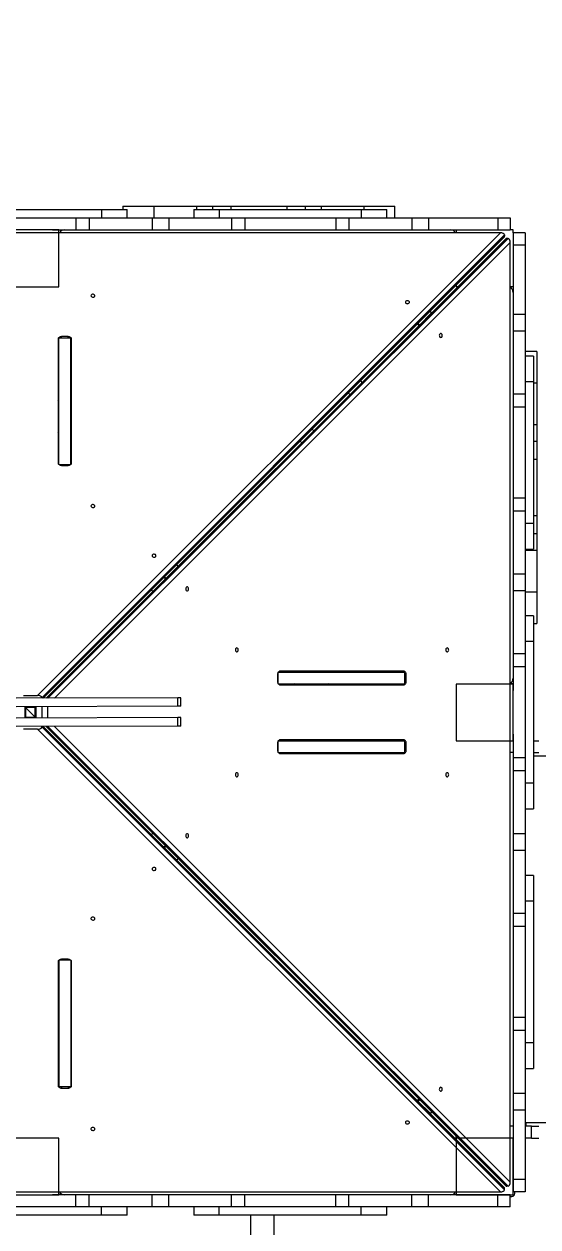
# Model space of a CAD drawing. Header units: millimetres. Extents: x -9609 to 9022, y -7175 to 8108.
# Drawn here: x -2064 to -1159, y -2499 to -380 of the extents above; entities that cross this region are included whole.
import ezdxf

# ---------------------------------------------------------------- set-up
doc = ezdxf.new("R2010")
doc.units = ezdxf.units.MM
for name, color, linetype in [('DIKOM_ОБЪЕКТ', 7, 'Continuous'), ('DIKOM_РАЗМЕР_ЗОНА', 7, 'Continuous'), ('DIKOM_РАЗМЕР_ОБЪЕКТА', 7, 'Continuous')]:
    doc.layers.add(name, color=color, linetype=linetype)
doc.styles.add('style1', font='arial.ttf', dxfattribs={"width": 0.8})
doc.dimstyles.new('1-50', dxfattribs={"dimtxt": 300, "dimasz": 200, "dimexe": 100, "dimexo": 0, "dimgap": 100, "dimtad": 1, "dimtxsty": 'style1', "dimcen": 200, "dimclrd": 7, "dimclre": 7, "dimclrt": 7, "dimadec": 1, "dimazin": 2, "dimtfac": 1, "dimtmove": 0, "dimatfit": 2, "dimfxl": 0, "dimlwd": 25, "dimlwe": 18, "dimarcsym": 0})

# ---------------------------------------------------------------- blocks, each defined once
blk = doc.blocks.new('*D10')
at = {"layer": 'Defpoints', "color": 0, "transparency": 16777216}
for p in [(-405.5, 6589.2), (-8044.7, -3492.8), (424.1, -3492.8)]:
    blk.add_point(p, dxfattribs=at)
at = {"layer": 'DIKOM_РАЗМЕР_ОБЪЕКТА', "color": 7, "lineweight": 18, "transparency": 16777216}
for p, q in [((-405.5, 6589.2), (-8144.7, 6589.2)), ((424.1, -3492.8), (-8144.7, -3492.8))]:
    blk.add_line(p, q, dxfattribs=at)
at = {"layer": 'DIKOM_РАЗМЕР_ОБЪЕКТА', "color": 7, "lineweight": 25, "transparency": 16777216}
blk.add_line((-8044.7, 6389.2), (-8044.7, -3292.8), dxfattribs=at)
at = {"layer": 'DIKOM_РАЗМЕР_ОБЪЕКТА', "color": 7, "transparency": 16777216}
for points in [[(-8078, 6389.2), (-8011.3, 6389.2), (-8044.7, 6589.2)], [(-8078, -3292.8), (-8011.3, -3292.8), (-8044.7, -3492.8)]]:
    blk.add_solid(points, dxfattribs=at)
at = {"layer": 'DIKOM_РАЗМЕР_ОБЪЕКТА', "color": 7, "transparency": 16777216, "insert": (-8297.8, 1541.5), "char_height": 300, "attachment_point": 5, "rotation": 90, "style": 'style1'}
blk.add_mtext('10100', dxfattribs=at)
blk = doc.blocks.new('*D11')
at = {"layer": 'Defpoints', "color": 0, "transparency": 16777216}
for p in [(-5802.9, 757.2), (7024.1, 94.2), (7024.1, -5959.7)]:
    blk.add_point(p, dxfattribs=at)
at = {"layer": 'DIKOM_РАЗМЕР_ОБЪЕКТА', "color": 7, "lineweight": 18, "transparency": 16777216}
for p, q in [((-5802.9, 757.2), (-5802.9, -6059.7)), ((7024.1, 94.2), (7024.1, -6059.7))]:
    blk.add_line(p, q, dxfattribs=at)
at = {"layer": 'DIKOM_РАЗМЕР_ОБЪЕКТА', "color": 7, "lineweight": 25, "transparency": 16777216}
blk.add_line((-5602.9, -5959.7), (6824.1, -5959.7), dxfattribs=at)
at = {"layer": 'DIKOM_РАЗМЕР_ОБЪЕКТА', "color": 7, "transparency": 16777216}
for points in [[(-5602.9, -5926.4), (-5602.9, -5993), (-5802.9, -5959.7)], [(6824.1, -5926.4), (6824.1, -5993), (7024.1, -5959.7)]]:
    blk.add_solid(points, dxfattribs=at)
at = {"layer": 'DIKOM_РАЗМЕР_ОБЪЕКТА', "color": 7, "transparency": 16777216, "insert": (822.9, -5706.5), "char_height": 300, "attachment_point": 5, "style": 'style1'}
blk.add_mtext('12800', dxfattribs=at)
blk = doc.blocks.new('*D12')
at = {"layer": 'Defpoints', "color": 0, "transparency": 16777216}
for p in [(9021.7, -405.8), (-7512.4, -2805.8), (9021.7, -7075)]:
    blk.add_point(p, dxfattribs=at)
at = {"layer": 'DIKOM_РАЗМЕР_ЗОНА', "color": 7, "lineweight": 18, "transparency": 16777216}
for p, q in [((9021.7, -405.8), (9021.7, -7175)), ((-7512.4, -2805.8), (-7512.4, -7175))]:
    blk.add_line(p, q, dxfattribs=at)
at = {"layer": 'DIKOM_РАЗМЕР_ЗОНА', "color": 7, "lineweight": 25, "transparency": 16777216}
blk.add_line((-7312.4, -7075), (8821.7, -7075), dxfattribs=at)
at = {"layer": 'DIKOM_РАЗМЕР_ЗОНА', "color": 7, "transparency": 16777216}
for points in [[(-7312.4, -7041.7), (-7312.4, -7108.4), (-7512.4, -7075)], [(8821.7, -7041.7), (8821.7, -7108.4), (9021.7, -7075)]]:
    blk.add_solid(points, dxfattribs=at)
at = {"layer": 'DIKOM_РАЗМЕР_ЗОНА', "color": 7, "transparency": 16777216, "insert": (938.2, -6821.9), "char_height": 300, "attachment_point": 5, "style": 'style1'}
blk.add_mtext('16500', dxfattribs=at)
blk = doc.blocks.new('*D13')
at = {"layer": 'Defpoints', "color": 0, "transparency": 16777216}
for p in [(-4933.3, 8107.6), (-9159, -4977.8), (-1652.9, -4977.8)]:
    blk.add_point(p, dxfattribs=at)
at = {"layer": 'DIKOM_РАЗМЕР_ЗОНА', "color": 7, "lineweight": 18, "transparency": 16777216}
for p, q in [((-4933.3, 8107.6), (-9259, 8107.6)), ((-1652.9, -4977.8), (-9259, -4977.8))]:
    blk.add_line(p, q, dxfattribs=at)
at = {"layer": 'DIKOM_РАЗМЕР_ЗОНА', "color": 7, "lineweight": 25, "transparency": 16777216}
blk.add_line((-9159, 7907.6), (-9159, -4777.8), dxfattribs=at)
at = {"layer": 'DIKOM_РАЗМЕР_ЗОНА', "color": 7, "transparency": 16777216}
for points in [[(-9192.3, 7907.6), (-9125.7, 7907.6), (-9159, 8107.6)], [(-9192.3, -4777.8), (-9125.7, -4777.8), (-9159, -4977.8)]]:
    blk.add_solid(points, dxfattribs=at)
at = {"layer": 'DIKOM_РАЗМЕР_ЗОНА', "color": 7, "transparency": 16777216, "insert": (-9412.3, 1541.5), "char_height": 300, "attachment_point": 5, "rotation": 90, "style": 'style1'}
blk.add_mtext('13100', dxfattribs=at)

msp = doc.modelspace()

# ---------------------------------------------------------------- linework, layer by layer
at = {"layer": 'DIKOM_ОБЪЕКТ', "color": 7, "linetype": 'Continuous', "lineweight": 15}
for p, q in [((-2177.914, -706.788), (-1927.914, -706.788)), ((-1927.914, -706.788), (-1882.914, -706.788)), ((-1927.914, -706.788), (-1927.914, -721.688)), ((-1890, -700.788), (-1890, -706.788)), ((-1890, -700.788), (-1834.953, -700.788)), ((-1882.914, -721.688), (-1882.914, -706.788)), ((-1834.953, -700.788), (-1760.727, -700.788)), ((-1834.953, -721.688), (-1834.953, -700.788)), ((-1765.414, -706.788), (-1765.414, -721.688)), ((-1765.414, -706.788), (-1720.414, -706.788)), ((-1760.727, -700.788), (-1732.013, -700.788)), ((-1760.727, -700.788), (-1760.727, -706.788)), ((-1732.013, -700.788), (-1700, -700.788)), ((-1732.013, -706.788), (-1732.013, -700.788)), ((-1720.414, -706.788), (-1470.414, -706.788)), ((-1720.414, -706.788), (-1720.414, -721.688)), ((-1700, -700.788), (-1700, -706.788)), ((-1700, -700.788), (-1601.025, -700.788)), ((-1601.025, -706.788), (-1601.025, -700.788)), ((-1601.025, -700.788), (-1569.011, -700.788)), ((-1569.011, -700.788), (-1540.298, -700.788)), ((-1569.011, -700.788), (-1569.011, -706.788)), ((-1540.298, -700.788), (-1466.071, -700.788)), ((-1540.298, -706.788), (-1540.298, -700.788)), ((-1470.414, -706.788), (-1425.414, -706.788)), ((-1470.414, -706.788), (-1470.414, -721.688)), ((-1466.071, -700.788), (-1411.025, -700.788)), ((-1466.071, -700.788), (-1466.071, -706.788)), ((-1425.414, -721.688), (-1425.414, -706.788)), ((-1411.025, -721.688), (-1411.025, -700.788)), ((-2132.914, -721.788), (-1972.914, -721.788)), ((-1972.914, -721.788), (-1972.914, -742.788)), ((-1972.914, -721.788), (-1949.623, -721.788)), ((-1952.914, -721.688), (-1952.914, -721.788)), ((-1952.914, -721.688), (-1945.678, -721.688)), ((-1949.623, -721.788), (-1949.623, -742.788)), ((-1949.623, -721.788), (-1838.832, -721.788)), ((-1945.678, -721.688), (-1945.678, -721.788)), ((-1945.678, -721.688), (-1853.499, -721.688)), ((-1853.499, -721.688), (-1853.499, -721.788)), ((-1853.499, -721.688), (-1794.83, -721.688)), ((-1838.832, -721.788), (-1838.832, -742.788)), ((-1838.832, -721.788), (-1809.498, -721.788)), ((-1809.498, -721.788), (-1809.498, -742.788)), ((-1809.498, -721.788), (-1698.706, -721.788)), ((-1794.83, -721.688), (-1794.83, -721.788)), ((-1794.83, -721.688), (-1702.65, -721.688)), ((-1702.65, -721.688), (-1702.65, -721.788)), ((-1702.65, -721.688), (-1695.414, -721.688)), ((-1698.706, -721.788), (-1698.706, -742.788)), ((-1698.706, -721.788), (-1675.414, -721.788)), ((-1695.414, -721.688), (-1695.414, -721.788)), ((-1675.414, -721.788), (-1675.414, -742.788)), ((-1675.414, -721.788), (-1515.414, -721.788)), ((-1515.414, -721.788), (-1515.414, -742.788)), ((-1515.414, -721.788), (-1492.123, -721.788)), ((-1495.414, -721.688), (-1495.414, -721.788)), ((-1495.414, -721.688), (-1488.178, -721.688)), ((-1492.123, -721.788), (-1492.123, -742.788)), ((-1492.123, -721.788), (-1381.332, -721.788)), ((-1488.178, -721.688), (-1488.178, -721.788)), ((-1488.178, -721.688), (-1395.999, -721.688)), ((-1395.999, -721.688), (-1395.999, -721.788)), ((-1395.999, -721.688), (-1337.33, -721.688)), ((-1381.332, -721.788), (-1381.332, -742.788)), ((-1381.332, -721.788), (-1351.998, -721.788)), ((-1351.998, -721.788), (-1351.998, -742.788)), ((-1351.998, -721.788), (-1230.062, -721.788)), ((-1337.33, -721.688), (-1337.33, -721.788)), ((-1337.33, -721.688), (-1245.15, -721.688)), ((-1245.15, -721.688), (-1245.15, -721.788)), ((-1245.15, -721.688), (-1237.914, -721.688)), ((-1237.914, -721.688), (-1237.914, -721.788)), ((-1230.062, -721.788), (-1230.062, -742.788)), ((-1230.062, -721.788), (-1207.915, -721.788)), ((-1207.915, -721.788), (-1207.915, -742.788)), ((-1225.382, -747.718), (-2880.447, -747.718)), ((-2002.961, -742.899), (-2102.961, -742.899)), ((-2014.185, -742.788), (-2091.645, -742.788)), ((-2014.121, -742.898), (-2091.581, -742.898)), ((-2040.382, -1563.03), (-1225.382, -747.718)), ((-1217.914, -751.746), (-2032.914, -1567.058)), ((-2031.572, -1567.729), (-1217.914, -753.76)), ((-2030.553, -1567.726), (-1218.809, -755.672)), ((-1215.798, -758.682), (-2025.136, -1567.711)), ((-1213.886, -757.788), (-2024.116, -1567.708)), ((-2022.097, -1567.702), (-1211.873, -757.788)), ((-2014.185, -742.788), (-1972.914, -742.788)), ((-2002.961, -842.899), (-2002.961, -742.899)), ((-2002.915, -747.718), (-2002.915, -742.788)), ((-1972.914, -742.788), (-1949.623, -742.788)), ((-1949.623, -742.788), (-1838.832, -742.788)), ((-1838.832, -742.788), (-1809.498, -742.788)), ((-1809.498, -742.788), (-1698.706, -742.788)), ((-1698.706, -742.788), (-1675.414, -742.788)), ((-1675.414, -742.788), (-1515.414, -742.788)), ((-1515.414, -742.788), (-1492.123, -742.788)), ((-1492.123, -742.788), (-1381.332, -742.788)), ((-1381.332, -742.788), (-1351.998, -742.788)), ((-1351.998, -742.788), (-1230.062, -742.788)), ((-1302.914, -742.788), (-1302.914, -747.718)), ((-1230.062, -742.788), (-1207.915, -742.788)), ((-1217.914, -751.746), (-1217.914, -753.76)), ((-1211.873, -757.788), (-1213.886, -757.788)), ((-1202.914, -742.788), (-1207.915, -742.788)), ((-1202.914, -747.788), (-1202.914, -742.788)), ((-1181.915, -747.788), (-1202.914, -747.788)), ((-1202.914, -747.788), (-1202.914, -769.935)), ((-1181.915, -747.788), (-1181.915, -769.935)), ((-1207.845, -765.255), (-2010.567, -1567.67)), ((-1207.845, -2420.321), (-1207.845, -765.255)), ((-1181.915, -769.935), (-1202.914, -769.935)), ((-1202.914, -769.935), (-1202.914, -891.871)), ((-1181.915, -769.935), (-1181.915, -891.871)), ((-1181.814, -777.788), (-1181.915, -777.788)), ((-1181.814, -777.788), (-1181.814, -785.024)), ((-1181.814, -785.024), (-1181.915, -785.024)), ((-1181.814, -785.024), (-1181.814, -877.203)), ((-2102.961, -842.899), (-2002.961, -842.899)), ((-1302.914, -839.809), (-1302.914, -842.788)), ((-1302.914, -842.788), (-1299.936, -842.788)), ((-1207.845, -842.788), (-1202.914, -842.788)), ((-1346.506, -888.909), (-1367.938, -910.348)), ((-1346.362, -889.196), (-1346.506, -888.909)), ((-1181.814, -877.203), (-1181.915, -877.203)), ((-1181.814, -877.203), (-1181.814, -935.872)), ((-1367.938, -910.348), (-1370.025, -910.209)), ((-1370.025, -910.209), (-1369.143, -911.969)), ((-1367.938, -910.348), (-1367.799, -910.625)), ((-1181.915, -891.871), (-1202.914, -891.871)), ((-1202.914, -891.871), (-1202.914, -921.205)), ((-1181.915, -891.871), (-1181.915, -921.205)), ((-1986.415, -930.824), (-1998.414, -930.824)), ((-1998.414, -933.537), (-1998.414, -930.824)), ((-1986.415, -933.537), (-1986.415, -930.824)), ((-1181.915, -921.205), (-1202.914, -921.205)), ((-1202.914, -921.205), (-1202.914, -1031.996)), ((-1181.915, -921.205), (-1181.915, -1031.996)), ((-2004.414, -935.272), (-2004.414, -1153.181)), ((-1981.914, -933.537), (-2002.915, -933.537)), ((-2002.915, -1156.123), (-2002.915, -933.537)), ((-1981.914, -1156.123), (-1981.914, -933.537)), ((-1980.415, -1153.181), (-1980.415, -935.272)), ((-1181.814, -935.872), (-1181.915, -935.872)), ((-1181.814, -935.872), (-1181.814, -1028.052)), ((-1160.915, -957.094), (-1181.814, -957.094)), ((-1166.915, -965.288), (-1181.814, -965.288)), ((-1166.915, -965.288), (-1166.915, -1010.288)), ((-1160.915, -957.094), (-1160.915, -1012.141)), ((-1981.914, -1017.375), (-1980.415, -1015.736)), ((-1166.915, -1010.288), (-1181.814, -1010.288)), ((-1166.915, -1010.288), (-1166.915, -1260.288)), ((-1166.915, -1012.141), (-1160.915, -1012.141)), ((-1160.915, -1012.141), (-1160.915, -1086.367)), ((-1493.121, -1030.088), (-1490.279, -1033.059)), ((-1181.915, -1031.996), (-1202.914, -1031.996)), ((-1202.914, -1031.996), (-1202.914, -1055.288)), ((-1181.814, -1028.052), (-1181.915, -1028.052)), ((-1181.915, -1031.996), (-1181.915, -1055.288)), ((-1181.814, -1035.288), (-1181.915, -1035.288)), ((-1181.814, -1028.052), (-1181.814, -1035.288)), ((-2004.414, -1044.803), (-2002.915, -1042.788)), ((-1181.915, -1055.288), (-1202.914, -1055.288)), ((-1202.914, -1055.288), (-1202.914, -1215.288)), ((-1181.915, -1055.288), (-1181.915, -1215.288)), ((-1160.915, -1086.367), (-1166.915, -1086.367)), ((-1160.915, -1086.367), (-1160.915, -1115.08)), ((-1166.915, -1115.08), (-1160.915, -1115.08)), ((-1160.915, -1115.08), (-1160.915, -1147.094)), ((-1982.392, -1156.48), (-2002.437, -1156.48)), ((-1998.414, -1157.629), (-1986.415, -1157.629)), ((-1160.915, -1147.094), (-1166.915, -1147.094)), ((-1160.915, -1147.094), (-1160.915, -1246.069)), ((-1181.915, -1215.288), (-1202.914, -1215.288)), ((-1202.914, -1215.288), (-1202.914, -1238.579)), ((-1181.915, -1215.288), (-1181.915, -1238.579)), ((-1181.915, -1238.579), (-1202.914, -1238.579)), ((-1202.914, -1238.579), (-1202.914, -1349.371)), ((-1181.814, -1235.288), (-1181.915, -1235.288)), ((-1181.915, -1238.579), (-1181.915, -1349.371)), ((-1181.814, -1242.524), (-1181.915, -1242.524)), ((-1181.814, -1235.288), (-1181.814, -1242.524)), ((-1181.814, -1242.524), (-1181.814, -1334.703)), ((-1166.915, -1246.069), (-1160.915, -1246.069)), ((-1160.915, -1246.069), (-1160.915, -1278.082)), ((-1166.915, -1260.288), (-1181.814, -1260.288)), ((-1166.915, -1260.288), (-1166.915, -1305.288)), ((-1160.915, -1278.082), (-1166.915, -1278.082)), ((-1160.915, -1278.082), (-1160.915, -1306.796)), ((-1181.814, -1305.288), (-1166.915, -1305.288)), ((-1181.814, -1306.796), (-1160.915, -1306.796)), ((-1160.915, -1306.796), (-1160.915, -1381.022)), ((-1181.814, -1334.703), (-1181.915, -1334.703)), ((-1181.814, -1334.703), (-1181.814, -1393.372)), ((-1792.992, -1335.566), (-1814.424, -1357.005)), ((-1792.962, -1335.626), (-1792.992, -1335.566)), ((-1181.915, -1349.371), (-1202.914, -1349.371)), ((-1202.914, -1349.371), (-1202.914, -1378.705)), ((-1181.915, -1349.371), (-1181.915, -1378.705)), ((-1814.424, -1357.005), (-1816.511, -1356.865)), ((-1816.511, -1356.865), (-1815.744, -1358.398)), ((-1814.424, -1357.005), (-1814.399, -1357.055)), ((-1181.915, -1378.705), (-1202.914, -1378.705)), ((-1202.914, -1378.705), (-1202.914, -1489.496)), ((-1181.915, -1378.705), (-1181.915, -1489.496)), ((-1181.814, -1393.372), (-1181.915, -1393.372)), ((-1160.915, -1381.022), (-1181.814, -1381.022)), ((-1181.814, -1393.372), (-1181.814, -1485.552)), ((-1160.915, -1381.022), (-1160.915, -1436.069)), ((-1166.915, -1422.788), (-1181.814, -1422.788)), ((-1166.915, -1422.788), (-1166.915, -1467.788)), ((-1166.915, -1436.069), (-1160.915, -1436.069)), ((-1166.915, -1467.788), (-1181.814, -1467.788)), ((-1166.915, -1467.788), (-1166.915, -1717.788)), ((-1181.915, -1489.496), (-1202.914, -1489.496)), ((-1202.914, -1489.496), (-1202.914, -1512.788)), ((-1181.814, -1485.552), (-1181.915, -1485.552)), ((-1181.915, -1489.496), (-1181.915, -1512.788)), ((-1181.814, -1492.788), (-1181.915, -1492.788)), ((-1181.814, -1485.552), (-1181.814, -1492.788)), ((-1616.607, -1542.311), (-1616.607, -1522.265)), ((-1616.249, -1521.788), (-1393.664, -1521.788)), ((-1395.398, -1520.288), (-1613.308, -1520.288)), ((-1547.291, -1520.288), (-1549.597, -1521.788)), ((-1497.207, -1520.288), (-1498.997, -1521.788)), ((-1393.664, -1542.788), (-1393.664, -1521.788)), ((-1181.915, -1512.788), (-1202.914, -1512.788)), ((-1202.914, -1512.788), (-1202.914, -1554.058)), ((-1181.915, -1512.788), (-1181.915, -1672.788)), ((-1617.755, -1526.288), (-1617.755, -1538.288)), ((-1616.249, -1542.788), (-1393.664, -1542.788)), ((-1613.308, -1544.288), (-1395.398, -1544.288)), ((-1587.637, -1542.788), (-1590.9, -1544.288)), ((-1393.664, -1526.288), (-1390.951, -1526.288)), ((-1393.664, -1538.288), (-1390.951, -1538.288)), ((-1390.951, -1538.288), (-1390.951, -1526.288)), ((-1302.961, -1542.899), (-1302.961, -1642.899)), ((-1202.961, -1542.899), (-1302.961, -1542.899)), ((-1202.914, -1542.788), (-1207.845, -1542.788)), ((-1202.961, -1642.899), (-1202.961, -1542.899)), ((-1793.275, -1567.07), (-2078.094, -1567.857)), ((-2065.447, -1563.03), (-2040.382, -1563.03)), ((-2032.914, -1567.058), (-2032.914, -1567.732)), ((-1793.233, -1582.07), (-1793.275, -1567.07)), ((-1788.233, -1582.056), (-1788.275, -1567.056)), ((-1202.914, -1631.518), (-1202.914, -1554.058)), ((-1793.233, -1582.07), (-2078.053, -1582.857)), ((-2063.052, -1582.816), (-2062.998, -1602.816)), ((-2044.549, -1584.265), (-2061.548, -1584.311)), ((-2061.548, -1584.311), (-2061.502, -1601.312)), ((-2061.548, -1584.311), (-2044.595, -1601.265)), ((-2044.502, -1601.264), (-2044.549, -1584.265)), ((-2042.998, -1602.76), (-2043.053, -1582.76)), ((-2033.226, -1582.733), (-2033.226, -1602.733)), ((-2023.156, -1582.706), (-2023.156, -1602.705)), ((-1793.178, -1602.07), (-2077.997, -1602.857)), ((-2061.502, -1601.312), (-2044.502, -1601.264)), ((-1793.136, -1617.07), (-1793.178, -1602.07)), ((-1788.136, -1617.056), (-1788.178, -1602.056)), ((-1793.136, -1617.07), (-2077.956, -1617.857)), ((-2040.382, -1622.546), (-2065.447, -1622.546)), ((-1225.382, -2437.857), (-2040.382, -1622.546)), ((-2032.914, -1618.518), (-2032.914, -1617.733)), ((-2032.914, -1618.518), (-1217.914, -2433.829)), ((-1217.914, -2431.816), (-2031.69, -1617.729)), ((-1218.809, -2429.904), (-2030.677, -1617.726)), ((-2025.289, -1617.712), (-1215.798, -2426.893)), ((-2024.276, -1617.709), (-1213.886, -2427.788)), ((-1211.873, -2427.788), (-2022.267, -1617.703)), ((-2010.801, -1617.671), (-1207.845, -2420.321)), ((-1202.914, -1631.518), (-1202.914, -1672.788)), ((-1617.755, -1647.288), (-1617.755, -1659.288)), ((-1616.607, -1663.311), (-1616.607, -1643.265)), ((-1616.249, -1642.788), (-1393.664, -1642.788)), ((-1395.398, -1641.288), (-1613.308, -1641.288)), ((-1393.664, -1663.788), (-1393.664, -1642.788)), ((-1393.664, -1647.288), (-1390.951, -1647.288)), ((-1390.951, -1659.288), (-1390.951, -1647.288)), ((-1302.961, -1642.899), (-1202.961, -1642.899)), ((-1207.845, -1642.788), (-1202.914, -1642.788)), ((-1166.915, -1642.788), (-1157.398, -1642.788)), ((-1616.249, -1663.788), (-1393.664, -1663.788)), ((-1613.308, -1665.288), (-1395.398, -1665.288)), ((-1393.664, -1659.288), (-1390.951, -1659.288)), ((-1202.914, -1663.788), (-1207.845, -1663.788)), ((-1181.915, -1672.788), (-1202.914, -1672.788)), ((-1202.914, -1672.788), (-1202.914, -1696.08)), ((-1181.915, -1672.788), (-1181.915, -1696.08)), ((-1166.915, -1663.788), (-1157.398, -1663.788)), ((286.251, -1669.788), (-1166.915, -1669.788)), ((-1181.814, -1692.788), (-1181.915, -1692.788)), ((-1181.814, -1692.788), (-1181.814, -1700.024)), ((-1181.915, -1696.08), (-1202.914, -1696.08)), ((-1202.914, -1696.08), (-1202.914, -1806.871)), ((-1181.915, -1696.08), (-1181.915, -1806.871)), ((-1181.814, -1700.024), (-1181.915, -1700.024)), ((-1181.814, -1700.024), (-1181.814, -1792.204)), ((-1166.915, -1717.788), (-1181.814, -1717.788)), ((-1166.915, -1717.788), (-1166.915, -1762.788)), ((-1181.814, -1762.788), (-1166.915, -1762.788)), ((-1181.814, -1792.204), (-1181.915, -1792.204)), ((-1181.814, -1792.204), (-1181.814, -1850.872)), ((-1181.915, -1806.871), (-1202.914, -1806.871)), ((-1202.914, -1806.871), (-1202.914, -1836.205)), ((-1181.915, -1806.871), (-1181.915, -1836.205)), ((-1816.992, -1829.191), (-1818.525, -1829.959)), ((-1817.132, -1831.278), (-1817.181, -1831.303)), ((-1817.132, -1831.278), (-1816.992, -1829.191)), ((-1795.692, -1852.71), (-1817.132, -1831.278)), ((-1181.915, -1836.205), (-1202.914, -1836.205)), ((-1202.914, -1836.205), (-1202.914, -1946.996)), ((-1181.915, -1836.205), (-1181.915, -1946.996)), ((-1795.753, -1852.74), (-1795.692, -1852.71)), ((-1181.814, -1850.872), (-1181.915, -1850.872)), ((-1181.814, -1850.872), (-1181.814, -1943.052)), ((-1166.915, -1880.288), (-1181.814, -1880.288)), ((-1166.915, -1880.288), (-1166.915, -1925.288)), ((-1166.915, -1925.288), (-1181.814, -1925.288)), ((-1166.915, -1925.288), (-1166.915, -2175.288)), ((-1181.915, -1946.996), (-1202.914, -1946.996)), ((-1202.914, -1946.996), (-1202.914, -1970.288)), ((-1181.814, -1943.052), (-1181.915, -1943.052)), ((-1181.915, -1946.996), (-1181.915, -1970.288)), ((-1181.814, -1943.052), (-1181.814, -1950.288)), ((-1181.915, -1970.288), (-1202.914, -1970.288)), ((-1202.914, -1970.288), (-1202.914, -2130.288)), ((-1181.814, -1950.288), (-1181.915, -1950.288)), ((-1181.915, -1970.288), (-1181.915, -2130.288)), ((-2004.414, -2032.394), (-2004.414, -2250.304)), ((-2002.915, -2029.453), (-2002.915, -2252.038)), ((-2002.437, -2029.095), (-1982.392, -2029.095)), ((-1986.415, -2027.947), (-1998.414, -2027.947)), ((-1981.914, -2029.453), (-1981.914, -2252.038)), ((-1980.415, -2250.304), (-1980.415, -2032.394)), ((-1181.915, -2130.288), (-1202.914, -2130.288)), ((-1202.914, -2130.288), (-1202.914, -2153.58)), ((-1181.915, -2130.288), (-1181.915, -2153.58)), ((-1181.915, -2153.58), (-1202.914, -2153.58)), ((-1202.914, -2153.58), (-1202.914, -2264.371)), ((-1181.814, -2150.288), (-1181.915, -2150.288)), ((-1181.915, -2153.58), (-1181.915, -2264.371)), ((-1181.814, -2157.524), (-1181.915, -2157.524)), ((-1181.814, -2150.288), (-1181.814, -2157.524)), ((-1181.814, -2157.524), (-1181.814, -2249.704)), ((-1166.915, -2175.288), (-1181.814, -2175.288)), ((-1166.915, -2175.288), (-1166.915, -2220.288)), ((-1181.814, -2220.288), (-1166.915, -2220.288)), ((-2002.915, -2252.038), (-1981.914, -2252.038)), ((-1998.414, -2252.038), (-1998.414, -2254.751)), ((-1998.414, -2254.751), (-1986.415, -2254.751)), ((-1986.415, -2252.038), (-1986.415, -2254.751)), ((-1181.915, -2264.371), (-1202.914, -2264.371)), ((-1202.914, -2264.371), (-1202.914, -2293.705)), ((-1181.814, -2249.704), (-1181.915, -2249.704)), ((-1181.915, -2264.371), (-1181.915, -2293.705)), ((-1181.814, -2249.704), (-1181.814, -2308.372)), ((-1370.335, -2275.677), (-1372.096, -2276.559)), ((-1370.475, -2277.765), (-1370.752, -2277.903)), ((-1370.475, -2277.765), (-1370.335, -2275.677)), ((-1349.035, -2299.196), (-1370.475, -2277.765)), ((-1349.323, -2299.34), (-1349.035, -2299.196)), ((-1181.915, -2293.705), (-1202.914, -2293.705)), ((-1202.914, -2293.705), (-1202.914, -2415.64)), ((-1181.915, -2293.705), (-1181.915, -2415.64)), ((-1181.814, -2308.372), (-1181.915, -2308.372)), ((-1181.814, -2308.372), (-1181.814, -2400.552)), ((-1202.914, -2321.788), (-1207.845, -2321.788)), ((-1179.612, -2315.788), (-1181.814, -2315.788)), ((-1170.627, -2321.788), (-1181.814, -2321.788)), ((286.251, -2315.788), (-1179.612, -2315.788)), ((-1179.612, -2321.788), (-1179.612, -2315.788)), ((-1170.627, -2342.788), (-1170.627, -2321.788)), ((-1170.627, -2321.788), (-1157.398, -2321.788)), ((-2002.961, -2342.899), (-2102.961, -2342.899)), ((-2002.961, -2442.899), (-2002.961, -2342.899)), ((-1302.961, -2342.899), (-1302.961, -2442.899)), ((-1202.961, -2342.899), (-1302.961, -2342.899)), ((-1302.914, -2342.788), (-1302.914, -2339.81)), ((-1302.914, -2342.788), (-1302.914, -2345.767)), ((-1299.936, -2342.788), (-1302.914, -2342.788)), ((-1202.914, -2342.788), (-1207.845, -2342.788)), ((-1202.961, -2442.899), (-1202.961, -2342.899)), ((-1170.627, -2342.788), (-1181.814, -2342.788)), ((-1170.627, -2342.788), (-1157.398, -2342.788)), ((-1181.915, -2415.64), (-1202.914, -2415.64)), ((-1202.914, -2415.64), (-1202.914, -2437.788)), ((-1181.814, -2400.552), (-1181.915, -2400.552)), ((-1181.814, -2407.788), (-1181.915, -2407.788)), ((-1181.915, -2415.64), (-1181.915, -2437.788)), ((-1181.814, -2400.552), (-1181.814, -2407.788)), ((-1217.914, -2433.829), (-1217.914, -2431.816)), ((-1211.873, -2427.788), (-1213.886, -2427.788)), ((-2880.447, -2437.857), (-1225.382, -2437.857)), ((-2102.961, -2442.899), (-2002.961, -2442.899)), ((-2091.645, -2442.788), (-2014.185, -2442.788)), ((-1972.914, -2442.788), (-2014.185, -2442.788)), ((-2002.915, -2442.788), (-2002.915, -2437.857)), ((-1999.914, -2440.788), (-1999.914, -2437.857)), ((-1972.914, -2463.788), (-1972.914, -2442.788)), ((-1949.623, -2442.788), (-1972.914, -2442.788)), ((-1949.623, -2463.788), (-1949.623, -2442.788)), ((-1838.832, -2442.788), (-1949.623, -2442.788)), ((-1838.832, -2463.788), (-1838.832, -2442.788)), ((-1809.498, -2442.788), (-1838.832, -2442.788)), ((-1809.498, -2463.788), (-1809.498, -2442.788)), ((-1698.706, -2442.788), (-1809.498, -2442.788)), ((-1698.706, -2463.788), (-1698.706, -2442.788)), ((-1675.414, -2442.788), (-1698.706, -2442.788)), ((-1675.414, -2463.788), (-1675.414, -2442.788)), ((-1515.414, -2442.788), (-1675.414, -2442.788)), ((-1515.414, -2463.788), (-1515.414, -2442.788)), ((-1492.123, -2442.788), (-1515.414, -2442.788)), ((-1492.123, -2463.788), (-1492.123, -2442.788)), ((-1381.332, -2442.788), (-1492.123, -2442.788)), ((-1381.332, -2463.788), (-1381.332, -2442.788)), ((-1351.998, -2442.788), (-1381.332, -2442.788)), ((-1351.998, -2463.788), (-1351.998, -2442.788)), ((-1230.062, -2442.788), (-1351.998, -2442.788)), ((-1305.915, -2437.857), (-1305.915, -2440.788)), ((-1302.961, -2442.899), (-1202.961, -2442.899)), ((-1302.914, -2437.857), (-1302.914, -2442.788)), ((-1230.062, -2463.788), (-1230.062, -2442.788)), ((-1207.915, -2442.788), (-1230.062, -2442.788)), ((-1207.915, -2463.788), (-1207.915, -2442.788)), ((-1207.915, -2442.788), (-1202.914, -2442.788)), ((-1207.915, -2445.788), (-1204.914, -2445.788)), ((-1181.915, -2437.788), (-1202.914, -2437.788)), ((-1202.914, -2442.788), (-1202.914, -2437.788)), ((-1199.915, -2440.788), (-1199.915, -2437.788)), ((-1927.914, -2478.788), (-2177.914, -2478.788)), ((-1972.914, -2463.788), (-2132.914, -2463.788)), ((-1949.623, -2463.788), (-1972.914, -2463.788)), ((-1952.914, -2463.888), (-1952.914, -2463.788)), ((-1945.678, -2463.888), (-1952.914, -2463.888)), ((-1838.832, -2463.788), (-1949.623, -2463.788)), ((-1945.678, -2463.888), (-1945.678, -2463.788)), ((-1853.499, -2463.888), (-1945.678, -2463.888)), ((-1927.914, -2478.788), (-1927.914, -2463.888)), ((-1882.914, -2478.788), (-1927.914, -2478.788)), ((-1882.914, -2478.788), (-1882.914, -2463.888)), ((-1853.499, -2463.888), (-1853.499, -2463.788)), ((-1794.83, -2463.888), (-1853.499, -2463.888)), ((-1809.498, -2463.788), (-1838.832, -2463.788)), ((-1698.706, -2463.788), (-1809.498, -2463.788)), ((-1794.83, -2463.888), (-1794.83, -2463.788)), ((-1702.65, -2463.888), (-1794.83, -2463.888)), ((-1765.414, -2463.888), (-1765.414, -2478.788)), ((-1720.414, -2478.788), (-1765.414, -2478.788)), ((-1720.414, -2478.788), (-1720.414, -2463.888)), ((-1470.414, -2478.788), (-1720.414, -2478.788)), ((-1702.65, -2463.888), (-1702.65, -2463.788)), ((-1695.414, -2463.888), (-1702.65, -2463.888)), ((-1675.414, -2463.788), (-1698.706, -2463.788)), ((-1695.414, -2463.888), (-1695.414, -2463.788)), ((-1515.414, -2463.788), (-1675.414, -2463.788)), ((-1665.525, -2478.788), (-1665.525, -2577.048)), ((-1623.525, -2577.001), (-1623.525, -2478.788)), ((-1492.123, -2463.788), (-1515.414, -2463.788)), ((-1495.414, -2463.888), (-1495.414, -2463.788)), ((-1488.178, -2463.888), (-1495.414, -2463.888)), ((-1381.332, -2463.788), (-1492.123, -2463.788)), ((-1488.178, -2463.888), (-1488.178, -2463.788)), ((-1395.999, -2463.888), (-1488.178, -2463.888)), ((-1470.414, -2478.788), (-1470.414, -2463.888)), ((-1425.414, -2478.788), (-1470.414, -2478.788)), ((-1425.414, -2478.788), (-1425.414, -2463.888)), ((-1395.999, -2463.888), (-1395.999, -2463.788)), ((-1337.33, -2463.888), (-1395.999, -2463.888)), ((-1351.998, -2463.788), (-1381.332, -2463.788)), ((-1230.062, -2463.788), (-1351.998, -2463.788)), ((-1337.33, -2463.888), (-1337.33, -2463.788)), ((-1245.15, -2463.888), (-1337.33, -2463.888)), ((-1245.15, -2463.888), (-1245.15, -2463.788)), ((-1237.914, -2463.888), (-1245.15, -2463.888)), ((-1237.914, -2463.888), (-1237.914, -2463.788)), ((-1207.915, -2463.788), (-1230.062, -2463.788))]:
    msp.add_line(p, q, dxfattribs=at)
at = {"layer": 'DIKOM_ОБЪЕКТ', "color": 7, "linetype": 'Continuous', "lineweight": 15, "flags": 128}
for points in [[(-1946.415, -858.812), (-1946.225, -859.655), (-1945.677, -860.406), (-1944.829, -860.984), (-1943.774, -861.327), (-1942.625, -861.398), (-1941.509, -861.188), (-1940.544, -860.721), (-1939.836, -860.047), (-1939.462, -859.24), (-1939.462, -858.386), (-1939.836, -857.578), (-1940.544, -856.904), (-1941.509, -856.437), (-1942.625, -856.227), (-1943.774, -856.298), (-1944.829, -856.641), (-1945.677, -857.219), (-1946.225, -857.97), (-1946.415, -858.812)], [(-1392.359, -870.172), (-1392.169, -871.014), (-1391.621, -871.765), (-1390.774, -872.344), (-1389.718, -872.686), (-1388.57, -872.757), (-1387.453, -872.547), (-1386.489, -872.08), (-1385.781, -871.406), (-1385.407, -870.599), (-1385.407, -869.745), (-1385.781, -868.937), (-1386.489, -868.263), (-1387.453, -867.796), (-1388.57, -867.586), (-1389.718, -867.657), (-1390.774, -868), (-1391.621, -868.578), (-1392.169, -869.329), (-1392.359, -870.172)], [(-1998.414, -930.824), (-1999.585, -930.91), (-2000.711, -931.163), (-2001.748, -931.574), (-2002.657, -932.127), (-2003.403, -932.801), (-2003.958, -933.57), (-2004.299, -934.404), (-2004.414, -935.272)], [(-1980.415, -935.272), (-1980.53, -934.404), (-1980.871, -933.57), (-1981.426, -932.801), (-1982.172, -932.127), (-1983.081, -931.574), (-1984.118, -931.163), (-1985.244, -930.91), (-1986.415, -930.824)], [(-1330.298, -932.232), (-1329.456, -932.043), (-1328.705, -931.494), (-1328.127, -930.647), (-1327.783, -929.592), (-1327.713, -928.443), (-1327.923, -927.326), (-1328.39, -926.362), (-1329.064, -925.654), (-1329.871, -925.28), (-1330.725, -925.28), (-1331.533, -925.654), (-1332.207, -926.362), (-1332.674, -927.326), (-1332.884, -928.443), (-1332.813, -929.592), (-1332.47, -930.647), (-1331.892, -931.494), (-1331.141, -932.043), (-1330.298, -932.232)], [(-1471.909, -1008.869), (-1471.31, -1009.487), (-1469.054, -1011.842)], [(-1981.914, -1064.854), (-1980.787, -1063.31), (-1980.415, -1062.804)], [(-2004.414, -1100.611), (-2003.632, -1099.173), (-2002.915, -1097.868)], [(-1556.76, -1093.751), (-1555.353, -1095.234), (-1553.967, -1096.722)], [(-1577.975, -1114.975), (-1577.388, -1115.595), (-1575.203, -1117.95)], [(-2004.414, -1153.181), (-2004.299, -1154.049), (-2003.958, -1154.883), (-2003.403, -1155.652), (-2002.657, -1156.326), (-2001.748, -1156.879), (-2000.711, -1157.29), (-1999.585, -1157.543), (-1998.414, -1157.629)], [(-1986.415, -1157.629), (-1985.244, -1157.543), (-1984.118, -1157.29), (-1983.081, -1156.879), (-1982.172, -1156.326), (-1981.426, -1155.652), (-1980.871, -1154.883), (-1980.53, -1154.049), (-1980.415, -1153.181)], [(-1946.415, -1229.407), (-1946.225, -1230.249), (-1945.677, -1231), (-1944.829, -1231.579), (-1943.774, -1231.922), (-1942.625, -1231.992), (-1941.509, -1231.783), (-1940.544, -1231.316), (-1939.836, -1230.642), (-1939.462, -1229.834), (-1939.462, -1228.98), (-1939.836, -1228.172), (-1940.544, -1227.499), (-1941.509, -1227.031), (-1942.625, -1226.822), (-1943.774, -1226.892), (-1944.829, -1227.235), (-1945.677, -1227.814), (-1946.225, -1228.565), (-1946.415, -1229.407)], [(-1838.845, -1316.828), (-1838.656, -1317.671), (-1838.107, -1318.422), (-1837.26, -1319), (-1836.204, -1319.343), (-1835.056, -1319.414), (-1833.939, -1319.204), (-1832.975, -1318.737), (-1832.267, -1318.063), (-1831.893, -1317.256), (-1831.893, -1316.401), (-1832.267, -1315.594), (-1832.975, -1314.92), (-1833.939, -1314.453), (-1835.056, -1314.243), (-1836.204, -1314.313), (-1837.26, -1314.657), (-1838.107, -1315.235), (-1838.656, -1315.986), (-1838.845, -1316.828)], [(-1776.955, -1378.718), (-1776.113, -1378.529), (-1775.362, -1377.981), (-1774.783, -1377.133), (-1774.44, -1376.078), (-1774.369, -1374.929), (-1774.579, -1373.813), (-1775.047, -1372.848), (-1775.72, -1372.14), (-1776.528, -1371.766), (-1777.382, -1371.766), (-1778.189, -1372.14), (-1778.864, -1372.848), (-1779.33, -1373.813), (-1779.54, -1374.929), (-1779.47, -1376.078), (-1779.127, -1377.133), (-1778.548, -1377.981), (-1777.797, -1378.529), (-1776.955, -1378.718)], [(-1689.533, -1479.288), (-1690.376, -1479.477), (-1691.127, -1480.026), (-1691.705, -1480.874), (-1692.048, -1481.929), (-1692.119, -1483.077), (-1691.91, -1484.194), (-1691.442, -1485.158), (-1690.768, -1485.866), (-1689.961, -1486.24), (-1689.107, -1486.24), (-1688.299, -1485.866), (-1687.625, -1485.158), (-1687.158, -1484.194), (-1686.949, -1483.077), (-1687.019, -1481.929), (-1687.362, -1480.874), (-1687.94, -1480.026), (-1688.691, -1479.477), (-1689.533, -1479.288)], [(-1318.939, -1479.288), (-1319.782, -1479.477), (-1320.533, -1480.026), (-1321.111, -1480.874), (-1321.454, -1481.929), (-1321.524, -1483.077), (-1321.315, -1484.194), (-1320.848, -1485.158), (-1320.174, -1485.866), (-1319.366, -1486.24), (-1318.512, -1486.24), (-1317.704, -1485.866), (-1317.031, -1485.158), (-1316.563, -1484.194), (-1316.354, -1483.077), (-1316.425, -1481.929), (-1316.767, -1480.874), (-1317.346, -1480.026), (-1318.097, -1479.477), (-1318.939, -1479.288)], [(-1613.308, -1520.288), (-1614.176, -1520.403), (-1615.01, -1520.744), (-1615.779, -1521.299), (-1616.452, -1522.045), (-1617.006, -1522.954), (-1617.417, -1523.992), (-1617.669, -1525.117), (-1617.755, -1526.288)], [(-1390.951, -1526.288), (-1391.037, -1525.117), (-1391.289, -1523.992), (-1391.7, -1522.954), (-1392.254, -1522.045), (-1392.927, -1521.299), (-1393.697, -1520.744), (-1394.531, -1520.403), (-1395.398, -1520.288)], [(-1617.755, -1538.288), (-1617.669, -1539.458), (-1617.417, -1540.584), (-1617.006, -1541.621), (-1616.452, -1542.531), (-1615.779, -1543.277), (-1615.01, -1543.831), (-1614.176, -1544.173), (-1613.308, -1544.288)], [(-1526.955, -1542.788), (-1527, -1542.818), (-1529.194, -1544.288)], [(-1395.398, -1544.288), (-1394.531, -1544.173), (-1393.697, -1543.831), (-1392.927, -1543.277), (-1392.254, -1542.531), (-1391.7, -1541.621), (-1391.289, -1540.584), (-1391.037, -1539.458), (-1390.951, -1538.288)], [(-1788.275, -1567.056), (-1788.354, -1567.056), (-1788.787, -1567.058), (-1789.566, -1567.06), (-1790.631, -1567.063), (-1791.899, -1567.066), (-1793.275, -1567.07)], [(-1788.233, -1582.056), (-1788.312, -1582.057), (-1788.745, -1582.057), (-1789.524, -1582.06), (-1790.59, -1582.063), (-1791.858, -1582.066), (-1793.233, -1582.07)], [(-1788.178, -1602.056), (-1788.257, -1602.056), (-1788.69, -1602.057), (-1789.469, -1602.06), (-1790.534, -1602.063), (-1791.803, -1602.066), (-1793.178, -1602.07)], [(-1788.136, -1617.056), (-1788.215, -1617.056), (-1788.648, -1617.057), (-1789.428, -1617.06), (-1790.493, -1617.063), (-1791.762, -1617.066), (-1793.136, -1617.07)], [(-1613.308, -1641.288), (-1614.176, -1641.403), (-1615.01, -1641.745), (-1615.779, -1642.299), (-1616.452, -1643.045), (-1617.006, -1643.954), (-1617.417, -1644.992), (-1617.669, -1646.117), (-1617.755, -1647.288)], [(-1390.951, -1647.288), (-1391.037, -1646.117), (-1391.289, -1644.992), (-1391.7, -1643.954), (-1392.254, -1643.045), (-1392.927, -1642.299), (-1393.697, -1641.745), (-1394.531, -1641.403), (-1395.398, -1641.288)], [(-1617.755, -1659.288), (-1617.669, -1660.459), (-1617.417, -1661.584), (-1617.006, -1662.621), (-1616.452, -1663.53), (-1615.779, -1664.277), (-1615.01, -1664.831), (-1614.176, -1665.173), (-1613.308, -1665.288)], [(-1395.398, -1665.288), (-1394.531, -1665.173), (-1393.697, -1664.831), (-1392.927, -1664.277), (-1392.254, -1663.53), (-1391.7, -1662.621), (-1391.289, -1661.584), (-1391.037, -1660.459), (-1390.951, -1659.288)], [(-1689.533, -1699.288), (-1690.376, -1699.478), (-1691.127, -1700.026), (-1691.705, -1700.873), (-1692.048, -1701.929), (-1692.119, -1703.077), (-1691.91, -1704.194), (-1691.442, -1705.158), (-1690.768, -1705.866), (-1689.961, -1706.24), (-1689.107, -1706.24), (-1688.299, -1705.866), (-1687.625, -1705.158), (-1687.158, -1704.194), (-1686.949, -1703.077), (-1687.019, -1701.929), (-1687.362, -1700.873), (-1687.94, -1700.026), (-1688.691, -1699.478), (-1689.533, -1699.288)], [(-1318.939, -1699.288), (-1319.782, -1699.478), (-1320.533, -1700.026), (-1321.111, -1700.873), (-1321.454, -1701.929), (-1321.524, -1703.077), (-1321.315, -1704.194), (-1320.848, -1705.158), (-1320.174, -1705.866), (-1319.366, -1706.24), (-1318.512, -1706.24), (-1317.704, -1705.866), (-1317.031, -1705.158), (-1316.563, -1704.194), (-1316.354, -1703.077), (-1316.425, -1701.929), (-1316.767, -1700.873), (-1317.346, -1700.026), (-1318.097, -1699.478), (-1318.939, -1699.288)], [(-1776.955, -1806.857), (-1777.797, -1807.047), (-1778.548, -1807.595), (-1779.127, -1808.443), (-1779.47, -1809.498), (-1779.54, -1810.646), (-1779.33, -1811.763), (-1778.864, -1812.727), (-1778.189, -1813.436), (-1777.382, -1813.809), (-1776.528, -1813.809), (-1775.72, -1813.436), (-1775.047, -1812.727), (-1774.579, -1811.763), (-1774.369, -1810.646), (-1774.44, -1809.498), (-1774.783, -1808.443), (-1775.362, -1807.595), (-1776.113, -1807.047), (-1776.955, -1806.857)], [(-1838.845, -1868.747), (-1838.656, -1869.59), (-1838.107, -1870.341), (-1837.26, -1870.919), (-1836.204, -1871.262), (-1835.056, -1871.333), (-1833.939, -1871.123), (-1832.975, -1870.656), (-1832.267, -1869.982), (-1831.893, -1869.174), (-1831.893, -1868.32), (-1832.267, -1867.513), (-1832.975, -1866.839), (-1833.939, -1866.372), (-1835.056, -1866.162), (-1836.204, -1866.232), (-1837.26, -1866.576), (-1838.107, -1867.154), (-1838.656, -1867.905), (-1838.845, -1868.747)], [(-1939.414, -1956.169), (-1939.604, -1955.326), (-1940.152, -1954.575), (-1941, -1953.997), (-1942.055, -1953.654), (-1943.204, -1953.583), (-1944.32, -1953.793), (-1945.285, -1954.26), (-1945.993, -1954.934), (-1946.367, -1955.742), (-1946.367, -1956.595), (-1945.993, -1957.403), (-1945.285, -1958.077), (-1944.32, -1958.544), (-1943.204, -1958.754), (-1942.055, -1958.683), (-1941, -1958.34), (-1940.152, -1957.762), (-1939.604, -1957.011), (-1939.414, -1956.169)], [(-1998.414, -2027.947), (-1999.585, -2028.033), (-2000.711, -2028.286), (-2001.748, -2028.697), (-2002.657, -2029.25), (-2003.403, -2029.924), (-2003.958, -2030.693), (-2004.299, -2031.527), (-2004.414, -2032.394)], [(-1980.415, -2032.394), (-1980.53, -2031.527), (-1980.871, -2030.693), (-1981.426, -2029.924), (-1982.172, -2029.25), (-1983.081, -2028.697), (-1984.118, -2028.286), (-1985.244, -2028.033), (-1986.415, -2027.947)], [(-2004.414, -2250.304), (-2004.299, -2251.172), (-2003.958, -2252.006), (-2003.403, -2252.775), (-2002.657, -2253.448), (-2001.748, -2254.002), (-2000.711, -2254.413), (-1999.585, -2254.666), (-1998.414, -2254.751)], [(-1986.415, -2254.751), (-1985.244, -2254.666), (-1984.118, -2254.413), (-1983.081, -2254.002), (-1982.172, -2253.448), (-1981.426, -2252.775), (-1980.871, -2252.006), (-1980.53, -2251.172), (-1980.415, -2250.304)], [(-1330.298, -2253.343), (-1331.141, -2253.533), (-1331.892, -2254.081), (-1332.47, -2254.929), (-1332.813, -2255.984), (-1332.884, -2257.133), (-1332.674, -2258.249), (-1332.207, -2259.214), (-1331.533, -2259.922), (-1330.725, -2260.295), (-1329.871, -2260.295), (-1329.064, -2259.922), (-1328.39, -2259.214), (-1327.923, -2258.249), (-1327.713, -2257.133), (-1327.783, -2255.984), (-1328.127, -2254.929), (-1328.705, -2254.081), (-1329.456, -2253.533), (-1330.298, -2253.343)], [(-1939.414, -2326.763), (-1939.604, -2325.921), (-1940.152, -2325.17), (-1941, -2324.591), (-1942.055, -2324.248), (-1943.204, -2324.178), (-1944.32, -2324.388), (-1945.285, -2324.854), (-1945.993, -2325.529), (-1946.367, -2326.336), (-1946.367, -2327.19), (-1945.993, -2327.998), (-1945.285, -2328.672), (-1944.32, -2329.139), (-1943.204, -2329.349), (-1942.055, -2329.278), (-1941, -2328.935), (-1940.152, -2328.356), (-1939.604, -2327.605), (-1939.414, -2326.763)], [(-1392.359, -2315.404), (-1392.169, -2316.247), (-1391.621, -2316.998), (-1390.774, -2317.576), (-1389.718, -2317.919), (-1388.57, -2317.989), (-1387.453, -2317.78), (-1386.489, -2317.313), (-1385.781, -2316.639), (-1385.407, -2315.831), (-1385.407, -2314.977), (-1385.781, -2314.169), (-1386.489, -2313.496), (-1387.453, -2313.028), (-1388.57, -2312.819), (-1389.718, -2312.889), (-1390.774, -2313.232), (-1391.621, -2313.811), (-1392.169, -2314.562), (-1392.359, -2315.404)]]:
    msp.add_lwpolyline(points, dxfattribs=at)
at = {"layer": 'DIKOM_ОБЪЕКТ', "color": 7, "linetype": 'Continuous', "lineweight": 15}
for centre, radius, start, end in [((-1992.914, -752.788), 10, 90, 149.539816), ((-1312.914, -752.788), 10, 30.460184, 90), ((-1212.914, -852.788), 10, 0, 59.539816), ((-1355.769, -893.73), 10.442, 27.495116, 49.071352), ((-1374.698, -912.648), 5.271, 27.570022, 52.938733), ((-1377.195, -915.165), 10.435, 27.487822, 49.078646), ((-2000.51, -945.479), 3.907, 127.990884, 177.983496), ((-1984.319, -945.479), 3.907, 2.016504, 52.009116), ((-1802.211, -1340.352), 10.387, 27.441724, 49.135715), ((-1821.231, -1359.345), 5.331, 27.715798, 52.792957), ((-1823.681, -1361.822), 10.435, 27.487822, 49.078646), ((-1852.914, -1392.788), 20, 39.372854, 50.627146), ((-1405.605, -1524.193), 3.907, 37.990884, 87.983496), ((-1405.605, -1540.383), 3.907, 272.016504, 322.009116), ((-1212.914, -1532.788), 10, 300.460184, 0), ((-1405.607, -1645.195), 3.91, 38.001385, 87.958253), ((-1405.607, -1661.381), 3.91, 272.041747, 321.998615), ((-1852.914, -1792.788), 20, 309.372854, 320.627146), ((-1821.948, -1822.021), 10.435, 297.487822, 319.078646), ((-1819.432, -1824.518), 5.271, 297.570022, 322.938733), ((-1800.513, -1843.447), 10.442, 297.495116, 319.071352), ((-2000.51, -2240.097), 3.906, 182.01933, 232.013807), ((-1984.318, -2240.097), 3.906, 307.986193, 357.98067), ((-1375.257, -2268.552), 10.38, 297.434359, 319.143081), ((-1372.822, -2270.949), 5.342, 297.741835, 322.76692), ((-1353.816, -2289.984), 10.378, 297.42793, 319.138538), ((-2004.914, -2440.788), 5, 336.421822, 0), ((-1992.914, -2432.788), 10, 225.572996, 270), ((-1312.914, -2432.788), 10, 270, 314.427004), ((-1300.914, -2440.788), 5, 180, 203.578178), ((-1204.914, -2440.788), 5, 270, 0)]:
    msp.add_arc(centre, radius, start, end, dxfattribs=at)
for centre, major_axis, start_param, end_param in [((-1225.382, -751.746), (7.467, 0), 0, 1.57079633), ((-1225.382, -753.76), (7.467, 0), 5.78869262, 6.28318531), ((-1213.887, -765.255), (0, 7.467), 0, 0.49449269), ((-1211.873, -765.255), (0, 7.467), 4.71238898, 6.28318531), ((-2040.382, -1567.058), (7.467, 0), 0, 1.57079633), ((-2040.382, -1618.518), (7.467, 0), 4.71238898, 6.28318531), ((-1225.382, -2433.829), (7.467, 0), 4.71238898, 6.28318531), ((-1225.382, -2431.816), (7.467, 0), 0, 0.49449269), ((-1213.887, -2420.32), (0, 7.467), 2.64709997, 3.14159265), ((-1211.873, -2420.32), (0, 7.467), 3.14159265, 4.71238898)]:
    msp.add_ellipse(centre, major_axis=major_axis, ratio=0.53937887, start_param=start_param, end_param=end_param, dxfattribs=at)

# ---------------------------------------------------------------- dimensions: what is measured, and where the dimension line sits
at = {"layer": 'DIKOM_РАЗМЕР_ЗОНА'}
dim = msp.add_linear_dim(base=(-9158.984, -4977.788), p1=(-4933.276, 8107.631), p2=(-1652.914, -4977.788), angle=90, text='13100', dimstyle='1-50', dxfattribs=at)
dim.commit()
dim.dimension.update_dxf_attribs({"geometry": '*D13', "text_midpoint": (-9158.984, 1541.499), "dimtype": 160})
dim = msp.add_linear_dim(base=(9021.679, -7075.029), p1=(-7512.36, -2805.788), p2=(9021.679, -405.788), text='16500', dimstyle='1-50', dxfattribs=at)
dim.commit()
dim.dimension.update_dxf_attribs({"geometry": '*D12', "text_midpoint": (938.228, -7075.029), "dimtype": 160})
at = {"layer": 'DIKOM_РАЗМЕР_ОБЪЕКТА'}
dim = msp.add_linear_dim(base=(-8044.657, -3492.788), p1=(-405.539, 6589.161), p2=(424.086, -3492.788), angle=90, text='10100', dimstyle='1-50', dxfattribs=at)
dim.commit()
dim.dimension.update_dxf_attribs({"geometry": '*D10', "text_midpoint": (-8044.657, 1541.499), "dimtype": 160})
dim = msp.add_linear_dim(base=(7024.127, -5959.715), p1=(-5802.915, 757.212), p2=(7024.127, 94.212), text='12800', dimstyle='1-50', dxfattribs=at)
dim.commit()
dim.dimension.update_dxf_attribs({"geometry": '*D11', "text_midpoint": (822.879, -5959.715), "dimtype": 160})

doc.saveas('drawing.dxf')
